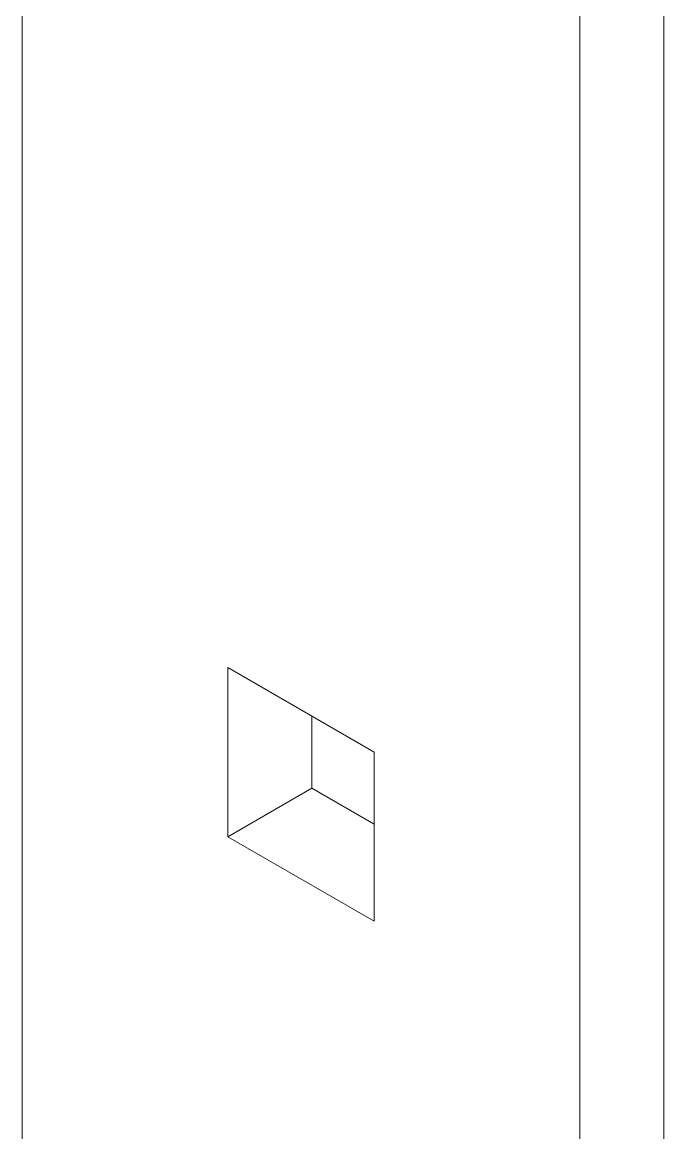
# Model space of a CAD drawing. Extents: x 8 to 113, y 2 to 87.
# Drawn here: x 20.536 to 21.553, y 73.227 to 74.986 of the extents above; entities that cross this region are included whole.
import ezdxf

# ---------------------------------------------------------------- set-up
doc = ezdxf.new("R2010")
doc.units = 0
doc.header["$MEASUREMENT"] = 0
doc.layers.add('OBJECT', color=7, linetype='CONTINUOUS')

msp = doc.modelspace()

# ---------------------------------------------------------------- linework, layer by layer
at = {"layer": 'OBJECT', "linetype": 'Continuous', "lineweight": 15}
for p, q in [((21.5531, 70.9225), (21.5531, 76.6545)), ((21.4202, 71.0699), (21.4202, 76.5778)), ((20.5363, 71.5425), (20.5363, 75.9288)), ((21.0942, 73.8297), (20.8623, 73.9636)), ((20.8623, 73.9636), (20.8623, 73.6957)), ((20.9952, 73.7725), (20.9952, 73.8868)), ((21.0942, 73.5619), (21.0942, 73.8297)), ((20.9952, 73.7725), (20.8623, 73.6957)), ((21.0942, 73.7153), (20.9952, 73.7725)), ((20.8623, 73.6957), (21.0942, 73.5619))]:
    msp.add_line(p, q, dxfattribs=at)

doc.saveas('drawing.dxf')
